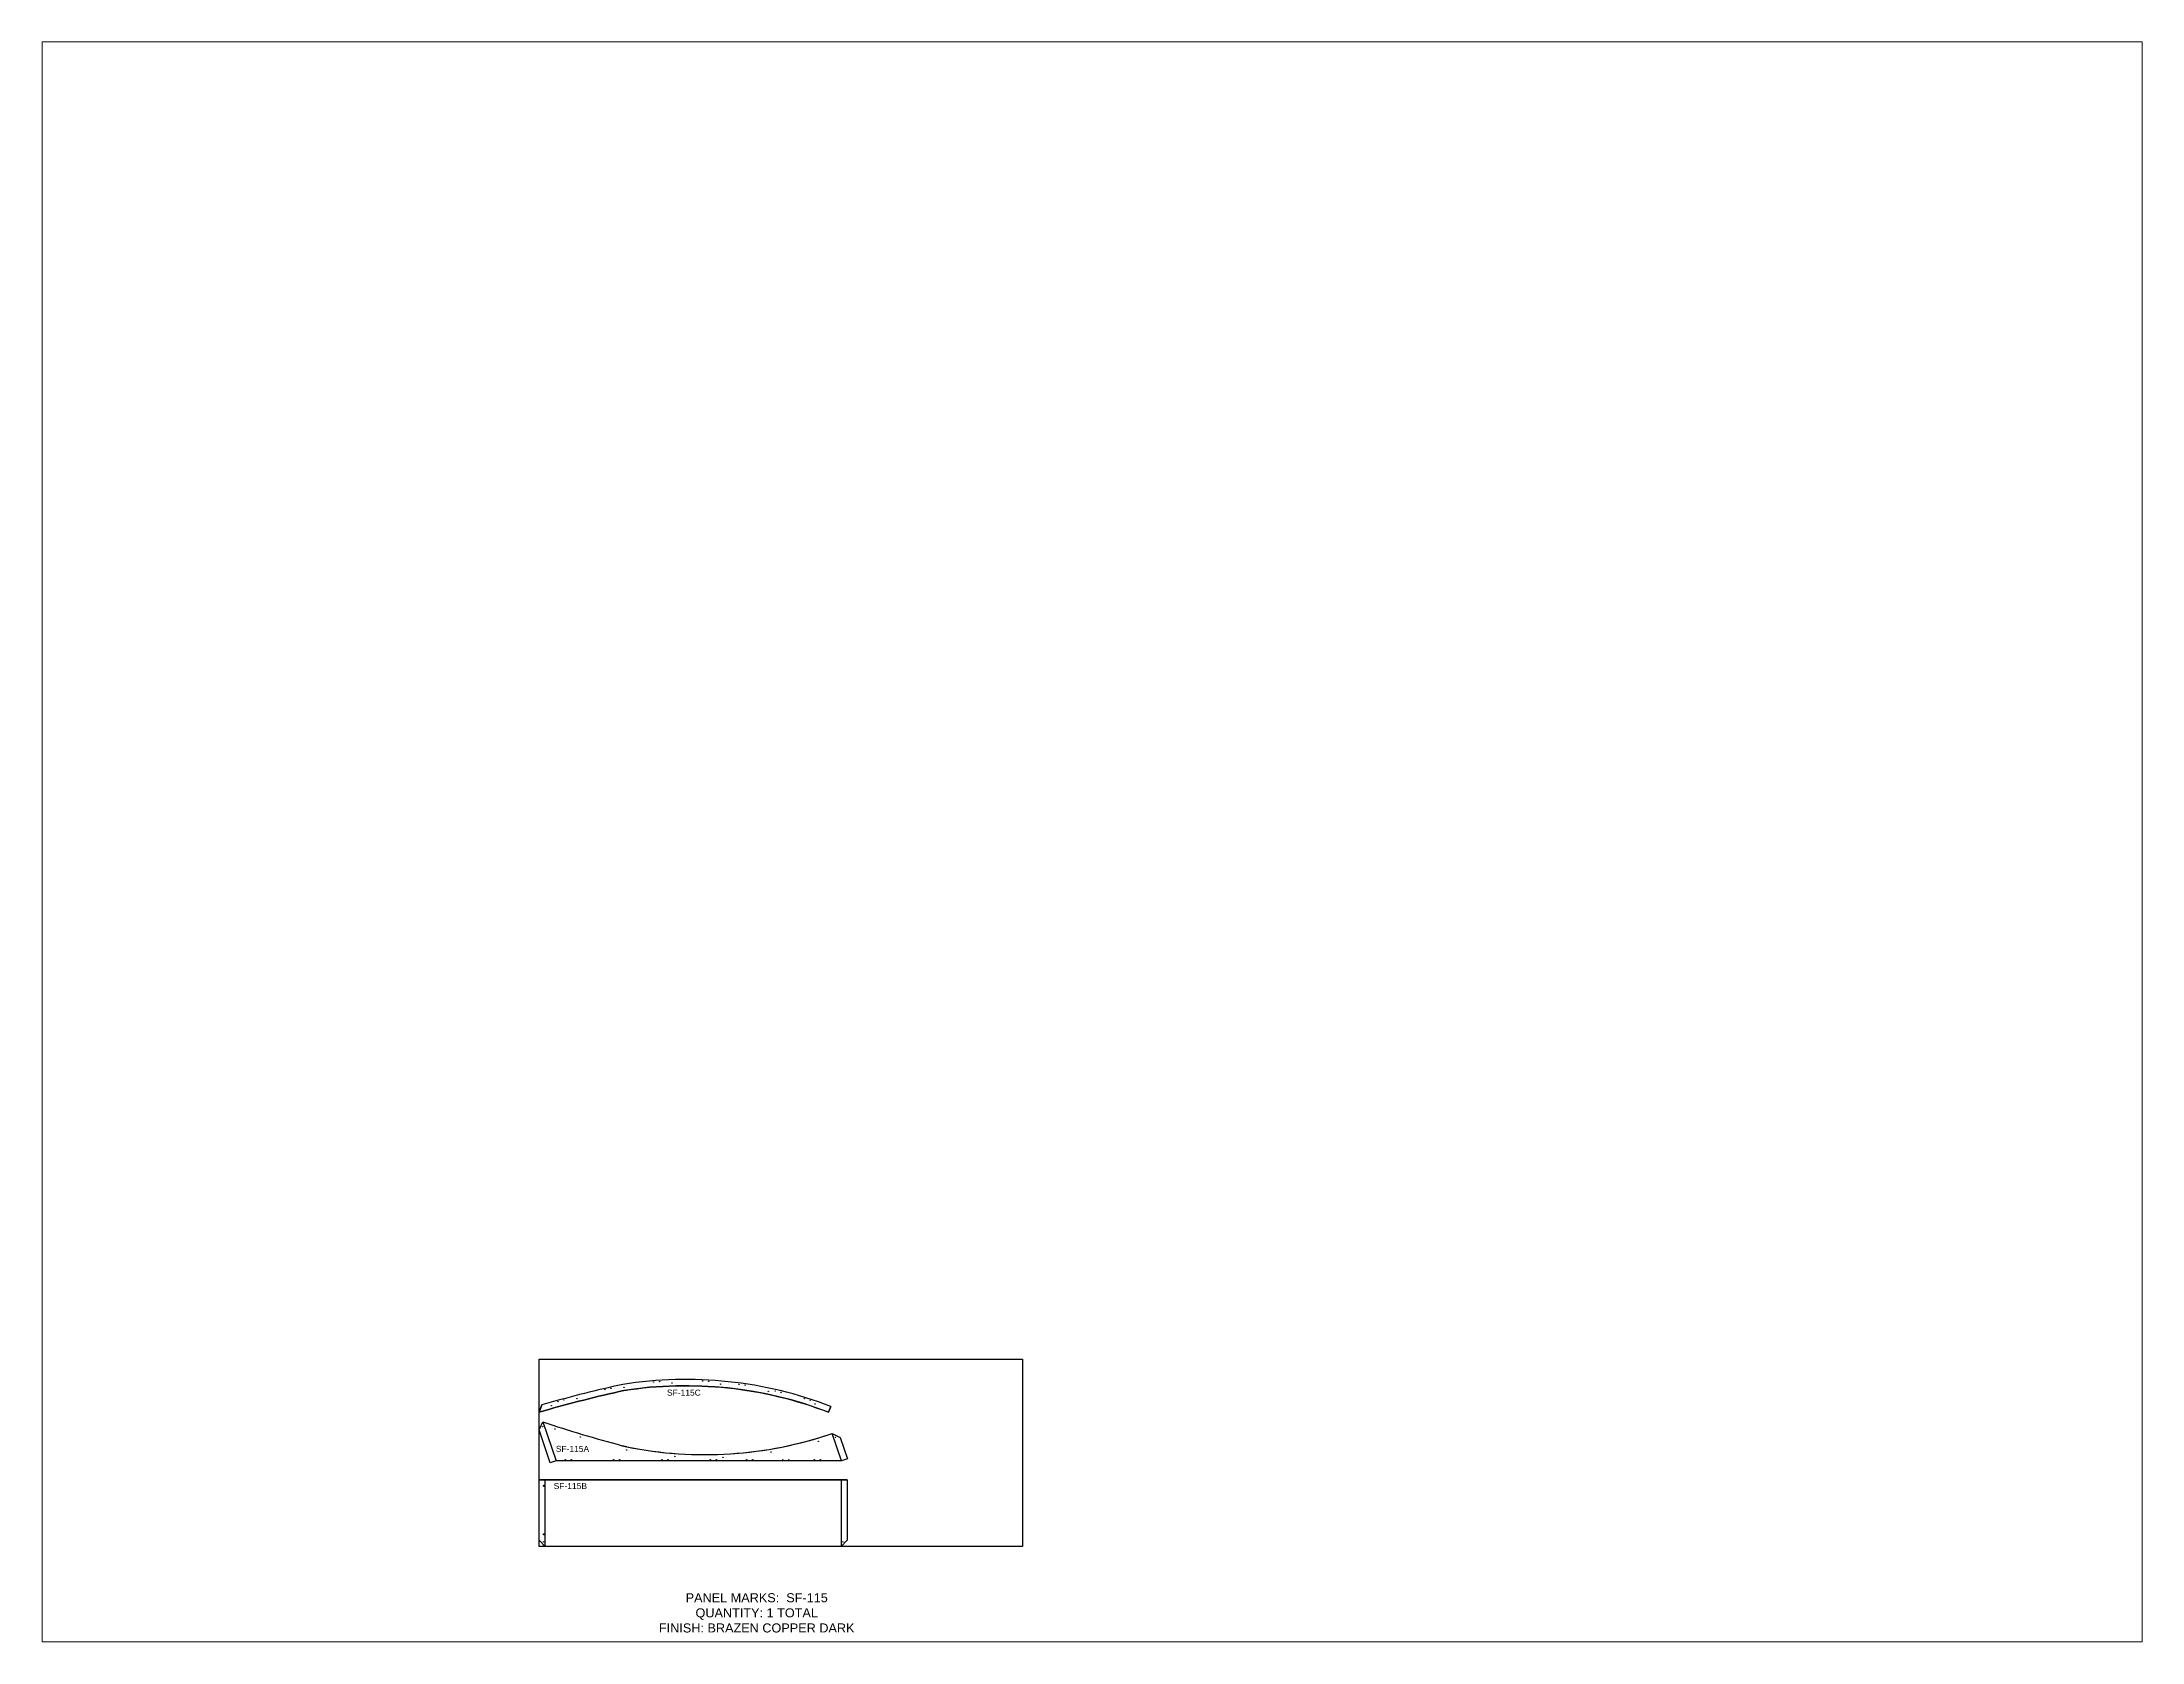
# Paper-space layout 'Layout1' of a CAD drawing. Header units: inches. Extents: x 1.05 to 9.45, y 0.8 to 7.2.
# The model-space entities are those that its viewports show. They can reach past a viewport. Long polylines and large blocks are cut down to what shows.
import ezdxf

# ---------------------------------------------------------------- set-up
doc = ezdxf.new("R2010")
doc.units = ezdxf.units.IN
doc.header["$MEASUREMENT"] = 0
doc.linetypes.add('HIDDEN', pattern=[0.375, 0.25, -0.125])
doc.linetypes.add('PHANTOM', pattern=[2.5, 1.25, -0.25, 0.25, -0.25, 0.25, -0.25])
for name, color, linetype in [('CUT', 7, 'Continuous'), ('DIMS', 1, 'Continuous'), ('HOLES', 6, 'Continuous'), ('ROUT', 1, 'HIDDEN'), ('SHEET', 5, 'PHANTOM'), ('TEXT', 2, 'PHANTOM'), ('V135', 4, 'HIDDEN'), ('WEEPS', 3, 'HIDDEN')]:
    doc.layers.add(name, color=color, linetype=linetype)
doc.styles.get("Standard").update_dxf_attribs({"font": 'arial.ttf'})

msp = doc.modelspace()

# ---------------------------------------------------------------- linework, layer by layer
at = {"layer": 'CUT', "ltscale": 0.25}
msp.add_lwpolyline([(0.94, 46.83), (0, 44.41, -0.015718), (26.5, 51.23), (28.09, 51.59, -0.131437), (95.83, 44.41), (96.58, 46.34, 0.131573), (27.7, 53.62), (26.05, 53.25, 0.014818)], format="xyb", close=True, dxfattribs=at)
msp.add_lwpolyline([(1.29, 41.23, 0.015718), (27.49, 33.34), (29.06, 32.92, 0.131437), (97.04, 37.33), (99.66, 36.04), (102.06, 28.98), (100.11, 28.31), (5.69, 28.31), (3.74, 27.65), (0, 38.62), (1.29, 41.23)], format="xyb", dxfattribs=at)
at = {"layer": 'CUT'}
msp.add_lwpolyline([(102.03, 22.03), (102.03, 2.06), (99.97, 0), (2.06, 0), (0, 2.06), (0, 22.03)], close=True, dxfattribs=at)
at = {"layer": 'HOLES', "ltscale": 0.25}
for centre in [(12.55, 48.9), (21.88, 51.84), (23.82, 52.29), (28.12, 52.61), (37.93, 54.39), (39.92, 54.54), (44.05, 54.11), (54.12, 54.7), (56.12, 54.6), (60.04, 53.69), (66.22, 53.64), (68.2, 53.36), (75.87, 51.35), (78.18, 51.48), (80.13, 51.02), (87.82, 48.91), (4.07, 46.61), (6.31, 47.88), (8.24, 48.41), (89.72, 48.3), (91.3, 47.12), (1.18, 39.6, 0), (5.26, 38.87, 0), (13.65, 36.24, 0), (92.4, 34.81, 0), (98.12, 36.1, 0), (8.69, 28.69), (10.69, 28.69), (24.69, 28.69), (26.69, 28.69), (29.05, 31.9, 0), (40.69, 28.69), (42.69, 28.69), (44.91, 29.75, 0), (56.69, 28.69), (58.69, 28.69), (60.9, 29.52, 0), (68.69, 28.69), (70.69, 28.69), (76.81, 31.22, 0), (80.69, 28.69), (82.69, 28.69), (91.11, 28.69), (93.11, 28.69), (1.44, 1.51), (100.59, 1.51)]:
    msp.add_circle(centre, 0.0625, dxfattribs=at)
at = {"layer": 'ROUT', "ltscale": 0.25}
for p, q in [((1.29, 41.23, 0), (5.69, 28.31)), ((102.03, 22.03), (0, 22.03))]:
    msp.add_line(p, q, dxfattribs=at)
msp.add_lwpolyline([(96.58, 46.34), (95.83, 44.41, 0.131437), (28.09, 51.59), (26.5, 51.23, 0.015718), (0, 44.41), (0.94, 46.83)], format="xyb", dxfattribs=at)
at = {"layer": 'ROUT', "ltscale": 0.25, "elevation": 0}
msp.add_lwpolyline([(100.11, 28.31), (97.04, 37.33, -0.131437), (29.06, 32.92), (27.49, 33.34, -0.015718), (1.29, 41.23)], format="xyb", dxfattribs=at)
at = {"layer": 'ROUT', "ltscale": 0.25}
msp.add_lwpolyline([(99.97, 22.03), (99.97, 0), (2.06, 0)], dxfattribs=at)
at = {"layer": 'SHEET'}
msp.add_lwpolyline([(0, 62), (160, 62), (160, 0), (0, 0)], close=True, dxfattribs=at)
at = {"layer": 'V135', "ltscale": 0.25}
msp.add_line((2.06, 0), (2.06, 22.03), dxfattribs=at)
at = {"layer": 'WEEPS', "ltscale": 0.25}
for centre in [(1.66, 20.03), (1.66, 4, 0)]:
    msp.add_circle(centre, 0.188, dxfattribs=at)

# ---------------------------------------------------------------- texts
at = {"layer": 'DIMS', "ltscale": 0.25, "char_height": 2, "attachment_point": 2}
for s, insert in [('SF-115C', (47.95, 51.89, 0)), ('SF-115A', (11.08, 33.28)), ('SF-115B', (10.37, 20.97))]:
    msp.add_mtext_dynamic_manual_height_columns(s, width=3.0859, gutter_width=10, heights=[2.07], dxfattribs=dict(at, insert=insert))
at = {"layer": 'TEXT', "insert": (72.05, -22.01), "char_height": 3, "attachment_point": 5}
msp.add_mtext_dynamic_manual_height_columns('\\pxt44;PANEL MARKS:  SF-115\\P\\ptz;QUANTITY: 1 TOTAL\\PFINISH: BRAZEN COPPER DARK', width=199.7409, gutter_width=1, heights=[0], dxfattribs=at)

psp = doc.layouts.get("Layout1")

# ---------------------------------------------------------------- viewports
at = {"layer": 'CUT'}
psp.add_viewport(center=(5.25, 4), size=(8.4, 6.4), view_center_point=(183.0157, 233.1318), view_height=529.538938, dxfattribs=at)

doc.saveas('drawing.dxf')
